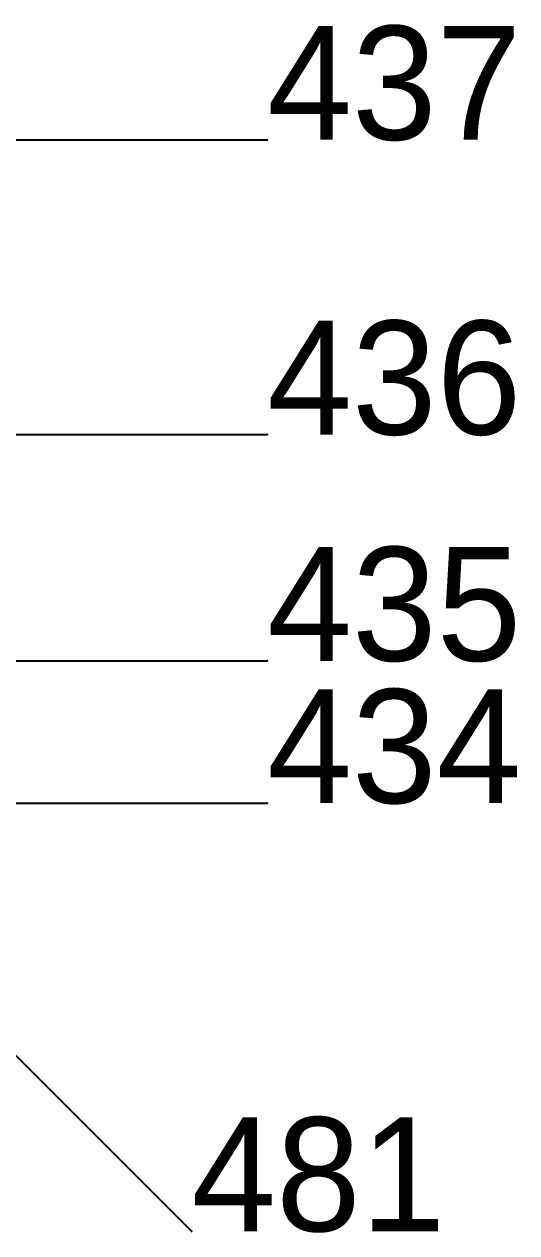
# Model space of a CAD drawing. Header units: metres. Extents: x -2.48 to 2.8, y -2.48 to 2.63.
# Drawn here: x 2.155 to 2.804, y -2.377 to -0.785 of the extents above; entities that cross this region are included whole.
import ezdxf

# ---------------------------------------------------------------- set-up
doc = ezdxf.new("R2010")
doc.units = ezdxf.units.M

msp = doc.modelspace()

# ---------------------------------------------------------------- linework, layer by layer
at = {"layer": 'ASSE', "color": 253}
for p, q in [((1.875, -0.9375, 1.850854), (2.475, -0.9375, 0.123798)), ((1.875, -1.325825, 1.590113), (2.475, -1.325825, -0.174175)), ((1.875, -1.623798, 1.268734), (2.475, -1.623798, -0.5625)), ((1.875, -1.811111, 0.93483), (2.475, -1.811111, -1.014714)), ((1.875, -1.875, 0.648265), (2.375, -2.375, -1.5))]:
    msp.add_line(p, q, dxfattribs=at)
at = {"layer": 'ESTRADOSSO'}
for p, q in [((1.875, -0.9375, 2.07791), (2.475, -0.9375, 1.623798)), ((1.875, -1.325825, 1.854401), (2.475, -1.325825, 1.325825)), ((1.875, -1.623798, 1.599968), (2.475, -1.623798, 0.9375)), ((1.875, -1.811111, 1.384374), (2.475, -1.811111, 0.485286)), ((1.875, -1.875, 1.29653), (2.375, -2.375))]:
    msp.add_line(p, q, dxfattribs=at)
at = {"layer": 'EXTERNAL'}
for p in [(2.475, -0.9375, -1.376202), (2.475, -1.325825, -1.674175), (2.475, -1.623798, -2.0625), (2.475, -1.811111, -2.514714), (2.375, -2.375, -3)]:
    msp.add_point(p, dxfattribs=at)
at = {"layer": 'fz', "color": 7}
for p, q in [((2.475, -0.9375, 1.623798), (2.475, -0.9375, 1.623798)), ((2.475, -1.325825, 1.325825), (2.475, -1.325825, 1.325825)), ((2.475, -1.623798, 0.9375), (2.475, -1.623798, 0.9375)), ((2.475, -1.811111, 0.485286), (2.475, -1.811111, 0.485286)), ((2.375, -2.375), (2.375, -2.375))]:
    msp.add_line(p, q, dxfattribs=at)
at = {"layer": 'INTRADOSSO'}
for p, q in [((1.875, -0.9375, 1.623798), (2.475, -0.9375, -1.376202)), ((1.875, -1.325825, 1.325825), (2.475, -1.325825, -1.674175)), ((1.875, -1.623798, 0.9375), (2.475, -1.623798, -2.0625)), ((1.875, -1.811111, 0.485286), (2.475, -1.811111, -2.514714)), ((1.875, -1.875), (2.375, -2.375, -3))]:
    msp.add_line(p, q, dxfattribs=at)
at = {"layer": 'MAXSPINTA', "color": 81, "ltscale": 7.048206}
msp.add_line((1.875, -0.9375, 1.99842), (2.475, -0.9375, 1.623798), dxfattribs=at)
at = {"layer": 'MAXSPINTA', "color": 81, "ltscale": 6.29032}
msp.add_line((1.875, -1.325825, 1.712819), (2.475, -1.325825, 1.325825), dxfattribs=at)
at = {"layer": 'MAXSPINTA', "color": 61, "ltscale": 5.82449}
msp.add_line((1.875, -1.623798, 1.409346), (2.475, -1.623798, 0.9375), dxfattribs=at)
at = {"layer": 'MAXSPINTA', "color": 81, "ltscale": 6.068406}
msp.add_line((1.875, -1.811111, 1.18846), (2.475, -1.811111, 0.485286), dxfattribs=at)
at = {"layer": 'MAXSPINTA', "color": 201, "ltscale": 18.383729}
msp.add_line((1.875, -1.875, 1.117063), (2.375, -2.375), dxfattribs=at)
at = {"layer": 'MEDIONETWORK', "color": 61, "ltscale": 5.751955}
msp.add_line((1.875, -0.9375, 1.872047), (2.475, -0.9375, 1.320409), dxfattribs=at)
at = {"layer": 'MEDIONETWORK', "color": 61, "ltscale": 4.239423}
msp.add_line((1.875, -1.325825, 1.644571), (2.475, -1.325825, 1.325825), dxfattribs=at)
at = {"layer": 'MEDIONETWORK', "color": 41, "ltscale": 3.738717}
msp.add_line((1.875, -1.623798, 1.281855), (2.475, -1.623798, 0.9375), dxfattribs=at)
at = {"layer": 'MEDIONETWORK', "color": 61, "ltscale": 4.564977}
msp.add_line((1.875, -1.811111, 0.966523), (2.475, -1.811111, 0.189397), dxfattribs=at)
at = {"layer": 'MEDIONETWORK', "color": 201, "ltscale": 18.201211}
msp.add_line((1.875, -1.875, 0.855821), (2.375, -2.375, -0.851674), dxfattribs=at)
at = {"layer": 'MINSPINTA', "color": 61, "ltscale": 5.852083}
msp.add_line((1.875, -0.9375, 1.623798), (2.475, -0.9375, 0.728757), dxfattribs=at)
at = {"layer": 'MINSPINTA', "color": 61, "ltscale": 4.942861}
msp.add_line((1.875, -1.325825, 1.325825), (2.475, -1.325825, 0.489437), dxfattribs=at)
at = {"layer": 'MINSPINTA', "color": 61, "ltscale": 4.329337}
msp.add_line((1.875, -1.623798, 0.997282), (2.475, -1.623798, 0.146642), dxfattribs=at)
at = {"layer": 'MINSPINTA', "color": 61, "ltscale": 4.737243}
msp.add_line((1.875, -1.811111, 0.758183), (2.475, -1.811111, -0.421981), dxfattribs=at)
at = {"layer": 'MINSPINTA', "color": 101, "ltscale": 9.343509}
msp.add_line((1.875, -1.875, 0.696594), (2.375, -2.375, -0.313264), dxfattribs=at)

# ---------------------------------------------------------------- texts
at = {"layer": 'ID-NODES'}
for s, p in [('437', (2.475, -0.9375, -1.376202)), ('436', (2.475, -1.325825, -1.674175)), ('435', (2.475, -1.623798, -2.0625)), ('434', (2.475, -1.811111, -2.514714)), ('481', (2.375, -2.375, -3))]:
    msp.add_text(s, height=0.15, dxfattribs=at).set_placement(p)

doc.saveas('drawing.dxf')
